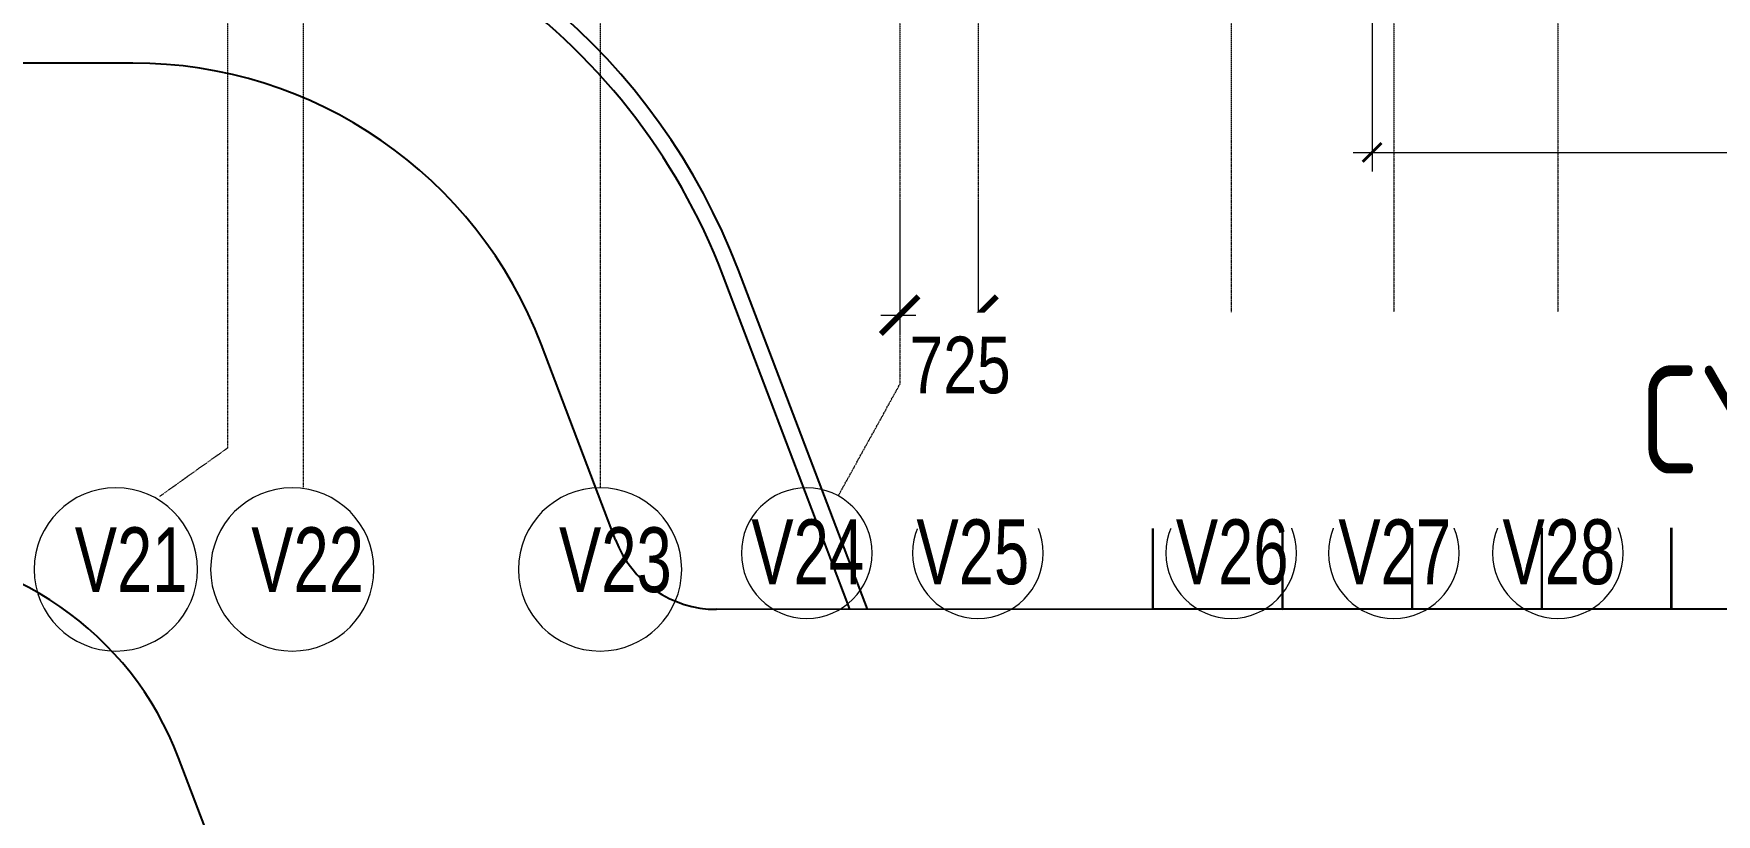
# Model space of a CAD drawing. Header units: millimetres. Extents: x 0 to 147381, y 0 to 170318.
# Drawn here: x 88689 to 104272, y 37157 to 44385 of the extents above; entities that cross this region are included whole.
import ezdxf

# ---------------------------------------------------------------- set-up
doc = ezdxf.new("R2010")
doc.units = ezdxf.units.MM
doc.linetypes.add('Center', pattern=[29.999999, 12, -6, 6, -6])
doc.linetypes.add('Grid Line', pattern=[22.225, 12.7, -3.175, 3.175, -3.175])
for name, color, linetype, lineweight in [('AR_GRID_DIM', 6, 'Continuous', 20), ('Arch_Dim', 7, 'Continuous', 25), ('LA- LINE 1', 41, 'Continuous', 25), ('LA_ROAD', 252, 'Continuous', 30), ('LA_TEXT', 7, 'Continuous', 13), ('S-GRID', 8, 'Continuous', 9), ('S-GRID-IDEN', 1, 'Continuous', 9)]:
    doc.layers.add(name, color=color, linetype=linetype, lineweight=lineweight)
doc.layers.add('ARCH RCC HATCH', color=253, linetype='Center', lineweight=9, true_color=0x9c9c9c)
doc.styles.add('ARCHITXT-LA', font='architxt.shx', dxfattribs={"width": 0.9, "height": 250, "bigfont": '@extfont2.shx'})
doc.styles.add('Arial_1', font='arial.ttf', dxfattribs={"height": 630})
doc.styles.add('DIM', font='arial.ttf')
doc.styles.add('GRID_TEXT', font='GOTHIC.TTF', dxfattribs={"width": 0.8})
doc.dimstyles.new('DIM- 175', dxfattribs={"dimscale": 175, "dimtxt": 1.75, "dimasz": 1, "dimexe": 1, "dimexo": 1, "dimgap": 0.2, "dimtad": 1, "dimdec": 0, "dimrnd": 5, "dimzin": 0, "dimdsep": 46, "dimtxsty": 'DIM', "dimblk": 'ARCHTICK', "dimcen": 0, "dimdle": 1, "dimclrd": 3, "dimclre": 5, "dimclrt": 3, "dimadec": 0, "dimazin": 0, "dimtfac": 1, "dimtdec": 0, "dimtofl": 0, "dimtmove": 2, "dimatfit": 3, "dimfxl": 1, "dimtolj": 1, "dimtzin": 0, "dimlwd": 13, "dimlwe": 15, "dimarcsym": 0})
doc.dimstyles.new('DIM_150_GRID', dxfattribs={"dimscale": 175, "dimtxt": 3, "dimasz": 2, "dimexe": 1, "dimexo": 0.5, "dimgap": 0.5, "dimtad": 1, "dimdec": 0, "dimrnd": 5, "dimzin": 1, "dimdsep": 46, "dimtxsty": 'GRID_TEXT', "dimblk": 'ARCHTICK', "dimcen": 0.09, "dimdle": 1, "dimclrt": 256, "dimazin": 0, "dimtfac": 1, "dimtdec": 0, "dimtmove": 2, "dimatfit": 3, "dimfxl": 1, "dimtvp": 1, "dimtolj": 1, "dimtzin": 0, "dimlwd": 15, "dimlwe": 18, "dimarcsym": 0})

# ---------------------------------------------------------------- blocks, each defined once
blk = doc.blocks.new('Grid - M_Grid Head - Circle-24584-5_Level 452_2')
at = {"layer": 'S-GRID-IDEN'}
blk.add_circle((0, 0), 4, dxfattribs=at)
blk = doc.blocks.new('_ArchTick')
at = {"color": 0, "linetype": 'ByBlock', "const_width": 0.15}
blk.add_lwpolyline([(-0.5, -0.5), (0.5, 0.5)], dxfattribs=at)
blk = doc.blocks.new('*D72')
at = {"layer": 'AR_GRID_DIM', "color": 0, "lineweight": 18, "transparency": 16777216}
for p, q in [((59740, -1696), (59740, -2935)), ((59015, -1714), (59015, -2935))]:
    blk.add_line(p, q, dxfattribs=at)
at = {"layer": 'AR_GRID_DIM', "color": 0, "lineweight": 15, "transparency": 16777216}
blk.add_line((58840, -2760), (59915, -2760), dxfattribs=at)
at = {"layer": 'Defpoints', "color": 0, "linetype": 'Continuous', "transparency": 16777216}
for p in [(59015, -1627), (59740, -1608), (59740, -2760)]:
    blk.add_point(p, dxfattribs=at)
at = {"layer": 'AR_GRID_DIM', "linetype": 'Continuous', "transparency": 16777216, "insert": (59574, -3224), "char_height": 525, "attachment_point": 5, "style": 'GRID_TEXT', "bg_fill": 3, "box_fill_scale": 1.1, "bg_fill_color": 9, "bg_fill_true_color": 13158600, "bg_fill_transparency": 0}
blk.add_mtext('\\A1;725', dxfattribs=at)
at = {"layer": 'AR_GRID_DIM', "color": 0, "linetype": 'Continuous', "lineweight": 15, "transparency": 16777216, "xscale": 350, "yscale": 350, "zscale": 350, "rotation": 180}
blk.add_blockref('_ArchTick', (59015, -2760), dxfattribs=at)
at = {"layer": 'AR_GRID_DIM', "color": 0, "linetype": 'Continuous', "lineweight": 15, "transparency": 16777216, "xscale": 350, "yscale": 350, "zscale": 350}
blk.add_blockref('_ArchTick', (59740, -2760), dxfattribs=at)
blk = doc.blocks.new('*D470')
at = {"layer": 'Arch_Dim', "color": 5, "lineweight": 15, "transparency": 16777216}
for p, q in [((101085, 45738), (101085, 43110)), ((111635, 44113), (111635, 43110))]:
    blk.add_line(p, q, dxfattribs=at)
at = {"layer": 'Arch_Dim', "color": 3, "lineweight": 13, "transparency": 16777216}
blk.add_line((100910, 43285), (111810, 43285), dxfattribs=at)
at = {"layer": 'Defpoints', "color": 0, "linetype": 'Continuous', "transparency": 16777216}
for p in [(101085, 45913), (111635, 44288), (111635, 43285)]:
    blk.add_point(p, dxfattribs=at)
at = {"layer": 'Arch_Dim', "color": 3, "linetype": 'Continuous', "lineweight": 13, "transparency": 16777216, "xscale": 175, "yscale": 175, "zscale": 175, "rotation": 180}
blk.add_blockref('_ArchTick', (101085, 43285), dxfattribs=at)
at = {"layer": 'Arch_Dim', "color": 3, "linetype": 'Continuous', "lineweight": 13, "transparency": 16777216, "xscale": 175, "yscale": 175, "zscale": 175}
blk.add_blockref('_ArchTick', (111635, 43285), dxfattribs=at)
at = {"layer": 'Arch_Dim', "color": 3, "linetype": 'Continuous', "transparency": 16777216, "insert": (106360, 43476), "char_height": 306.2, "attachment_point": 5, "style": 'DIM'}
blk.add_mtext('\\A1;10550', dxfattribs=at)
blk = doc.blocks.new('waefsvrv')
at = {"layer": 'LA- LINE 1', "elevation": 3575.332}
blk.add_lwpolyline([(489705.063, 3629325.765), (489705.771, 3629324.796), (489703.753, 3629323.321), (489703.044, 3629324.29)], close=True, dxfattribs=at)
blk = doc.blocks.new('A$C07E93286')
at = {"layer": 'LA- LINE 1'}
for p, q in [((90.238, 0.759, 0.005), (106.91, 2.831, 0.005)), ((90.546, -1.722, 0.005), (90.238, 0.759, 0.005)), ((85.528, -1.696), (84.625, 0.009)), ((85.528, -1.696), (84.625, 0.009)), ((91.737, -1.574), (86.535, -2.22)), ((86.842, -13.791), (81.761, -4.2)), ((86.842, -13.791), (81.761, -4.2))]:
    blk.add_line(p, q, dxfattribs=at)
at = {"layer": 'LA- LINE 1', "flags": 128}
for points in [[(87.921, -2.048), (86.348, 0.922, 0.262348), (81.39, 4.103)], [(87.761, -2.068), (86.215, 0.851, 0.311338), (80.324, 3.919), (60.036, 1.398)], [(87.761, -2.068), (86.215, 0.851, 0.311338), (80.324, 3.919), (60.036, 1.398)], [(85.528, -1.696), (84.625, 0.009, 0.311338), (80.546, 2.132), (60.258, -0.389)]]:
    blk.add_lwpolyline(points, format="xyb", dxfattribs=at)
blk.add_lwpolyline([(87.761, -2.068), (86.215, 0.851)], dxfattribs=at)
blk.add_lwpolyline([(87.761, -2.068), (86.215, 0.851)], dxfattribs=at)
at = {"layer": 'LA- LINE 1'}
for centre, radius, start, end in [((86.411, -1.228), 1, 207.9096, 277.0828), ((79.11, -5.604), 3, 27.9096, 97.083)]:
    blk.add_arc(centre, radius, start, end, dxfattribs=at)
at = {"layer": 'LA_ROAD', "extrusion": (1.19309e-08, -3.30674e-10, 1), "rotation": 60.92000634044133}
for p in [(2933904.887, -2191934.425, -3575.329), (2933903.696, -2191934.573, -3575.329), (2933902.506, -2191934.721, -3575.329), (2933901.315, -2191934.869, -3575.329), (2933900.124, -2191935.017, -3575.329), (2933898.933, -2191935.165, -3575.329)]:
    blk.add_blockref('waefsvrv', p, dxfattribs=at)
at = {"layer": 'LA_TEXT', "ltscale": 7, "insert": (88.587, 0.3, 0.003), "char_height": 1, "width": 19.9248, "attachment_point": 1, "rotation": 7.1501, "style": 'ARCHITXT-LA', "bg_fill": 2}
blk.add_mtext('\\pxqc;CYCLE PARKING', dxfattribs=at)
at = {"layer": 'LA- LINE 1', "elevation": 3575.332}
blk.add_lwpolyline([(57.233, -26.267, 0.252244), (125.736, 10.662, 0.174531)], format="xyb", dxfattribs=at)
blk = doc.blocks.new('A$C59E872DE')
at = {"layer": 'S-GRID', "linetype": 'Grid Line', "ltscale": 0.5}
for p, q in [((53490, 89720.3), (53490, -4357.6)), ((56240, 89720.3), (56240, -4357.6)), ((59015, 89720.3), (59015, -3402.7)), ((59740, 89720.3), (59740, -4357.6)), ((62085, 89720.3), (62085, -4357.6)), ((63590, 89720.3), (63590, -4357.6)), ((65110, 89720.3), (65110, -4357.6))]:
    blk.add_line(p, q, dxfattribs=at)
at = {"layer": 'S-GRID', "linetype": 'Grid Line'}
blk.add_line((58446, -4433), (59015, -3402.7), dxfattribs=at)
at = {"layer": 'S-GRID', "linetype": 'Grid Line', "ltscale": 0.5}
blk.add_lwpolyline([(52790, 89720.3), (52790, -3990), (52160.7, -4438.4)], dxfattribs=at)
at = {"layer": 'S-GRID-IDEN', "rotation": 180}
for p, xscale, yscale, zscale in [((51755.5, -5113.6), -188.9999999999998, 188.9999999999998, 188.9999999999998), ((53390, -5113.3), -188.9999999999998, 188.9999999999998, 188.9999999999998), ((56240, -5113.3), -188.9999999999998, 188.9999999999998, 188.9999999999998), ((58153.6, -4962.4), -151.1999999999998, 151.1999999999998, 151.1999999999998), ((59738.6, -4962.4), -151.1999999999998, 151.1999999999998, 151.1999999999998), ((62085, -4962.4), -151.1999999999998, 151.1999999999998, 151.1999999999998), ((63590, -4962.4), -151.1999999999998, 151.1999999999998, 151.1999999999998), ((65110, -4962.4), -151.1999999999998, 151.1999999999998, 151.1999999999998)]:
    blk.add_blockref('Grid - M_Grid Head - Circle-24584-5_Level 452_2', p, dxfattribs=dict(at, xscale=xscale, yscale=yscale, zscale=zscale))
at = {"layer": 'S-GRID-IDEN', "char_height": 600, "attachment_point": 3, "style": 'Arial_1'}
for s, insert, width in [('{\\W0.7;V24}', (58684.7, -4650.7), 1418.217), ('{\\W0.7;V25}', (60214, -4650.7), 1418.217), ('{\\W0.7;V26}', (62616.1, -4650.7), 1418.217), ('{\\W0.7;V27}', (64121.1, -4650.7), 1418.217), ('{\\W0.7;V28}', (65641.1, -4650.4), 1418.217), ('{\\W0.7;V21}', (52419.3, -4723.9), 1772.772), ('{\\W0.7;V22}', (54053.8, -4723.7), 1772.772), ('{\\W0.7;V23}', (56903.8, -4723.7), 1772.772)]:
    blk.add_mtext(s, dxfattribs=dict(at, insert=insert, width=width))
at = {"layer": 'AR_GRID_DIM', "linetype": 'Continuous'}
dim = blk.add_linear_dim(base=(59740, -2760), p1=(59015, -1626.7), p2=(59740, -1608.1), dimstyle='DIM_150_GRID', override={"dimtfill": 1, "dimarcsym": 2}, dxfattribs=at)
dim.commit()
dim.dimension.update_dxf_attribs({"geometry": '*D72', "text_midpoint": (59574.1, -3223.9), "dimtype": 128})

msp = doc.modelspace()

# ---------------------------------------------------------------- block references
at = {"layer": 'ARCH RCC HATCH', "linetype": 'Continuous'}
msp.add_blockref('A$C59E872DE', (37694.7, 44538), dxfattribs=at)

# ---------------------------------------------------------------- next in the draw order: dimensions: what is measured, and where the dimension line sits
at = {"layer": 'Arch_Dim', "linetype": 'Continuous'}
dim = msp.add_linear_dim(base=(111634.7, 43285.1), p1=(101084.7, 45912.7), p2=(111634.7, 44288), dimstyle='DIM- 175', dxfattribs=at)
dim.commit()
dim.dimension.update_dxf_attribs({"geometry": '*D470', "text_midpoint": (106359.7, 43476.5)})

# ---------------------------------------------------------------- next in the draw order: block references
at = {"linetype": 'Continuous', "xscale": 1000, "yscale": 1000, "zscale": 1000, "rotation": 352.9169734788422}
msp.add_blockref('A$C07E93286', (9412.7, 51928.7, -73339.4), dxfattribs=at)

doc.saveas('drawing.dxf')
